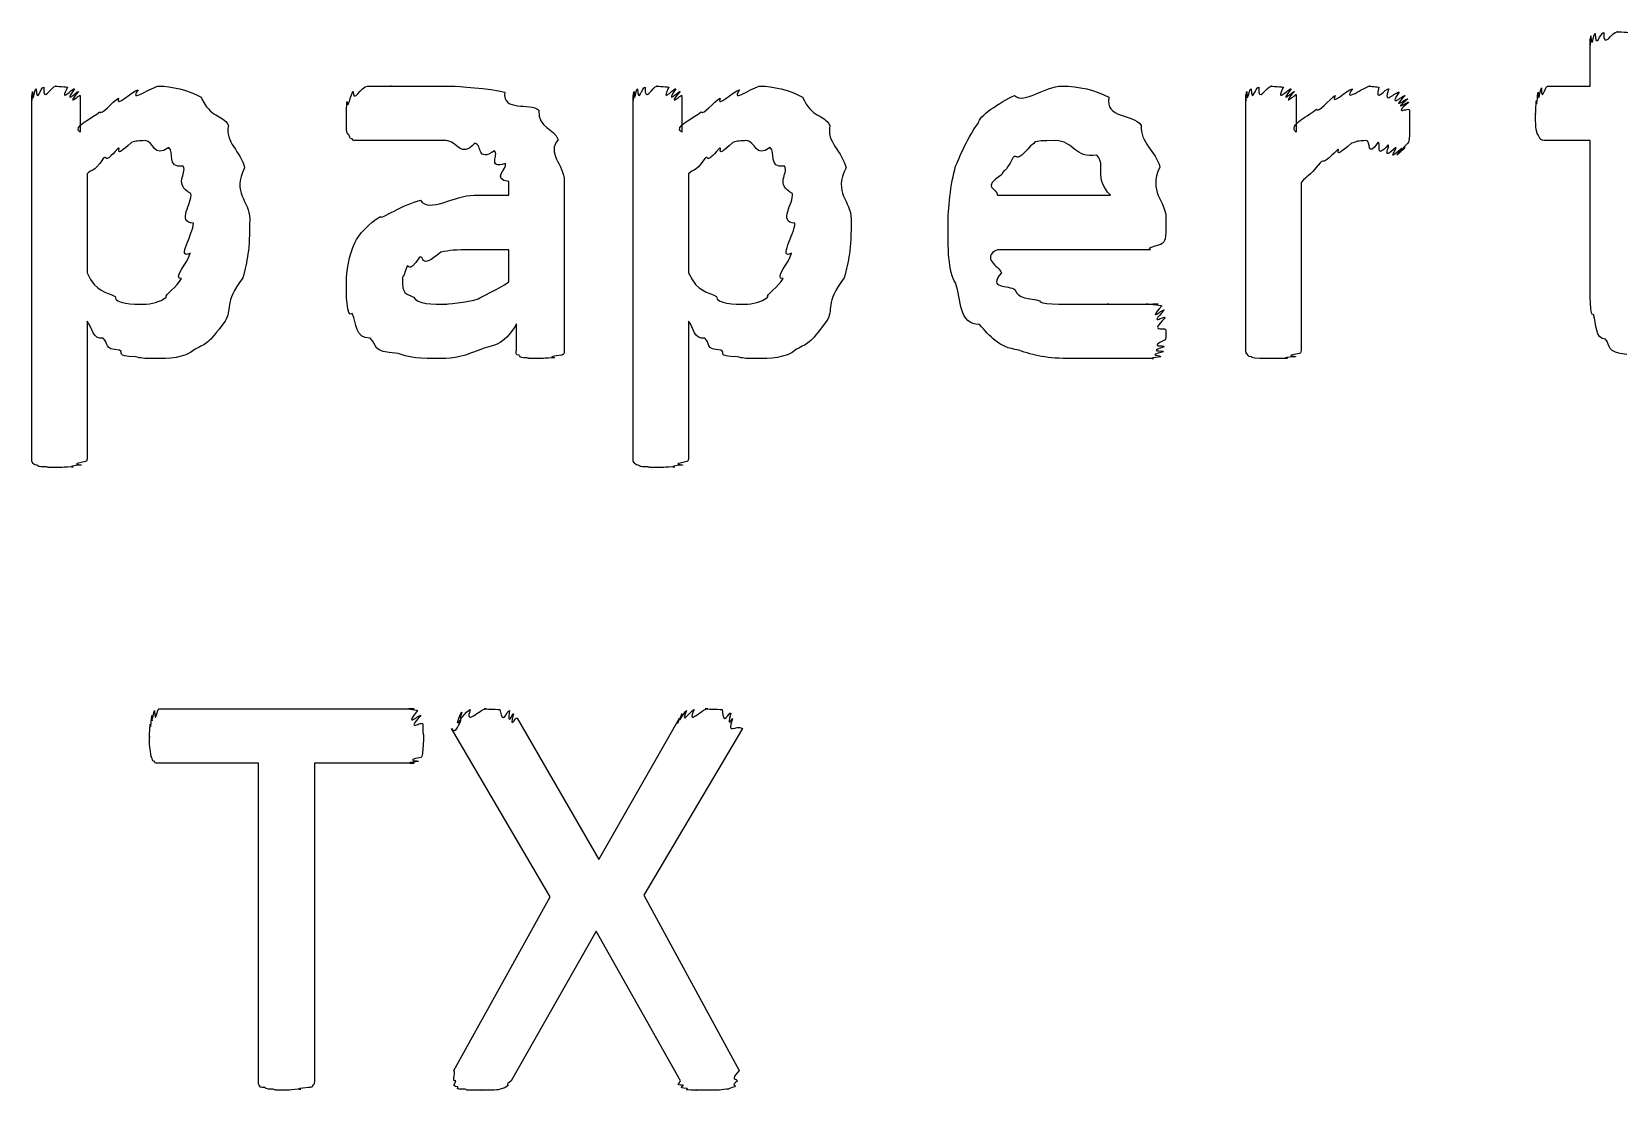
# Model space of a CAD drawing. Header units: millimetres. Extents: x 0 to 216, y 0 to 279.
# Drawn here: x 49.21 to 59.49, y 166.6 to 173.45 of the extents above; entities that cross this region are included whole.
import ezdxf

# ---------------------------------------------------------------- set-up
doc = ezdxf.new("R2010")
doc.units = ezdxf.units.MM
doc.layers.get('0').update_dxf_attribs({"linetype": 'CONTINUOUS'})

msp = doc.modelspace()

# ---------------------------------------------------------------- linework, layer by layer
at = {"color": 0}
for p, q in [((59.297, 173.1), (59.297, 173.408)), ((59.0215, 173.1), (59.297, 173.1)), ((49.2069, 170.691), (49.2069, 173.039)), ((49.5212, 173.039), (49.5212, 172.802)), ((53.1012, 170.691), (53.1012, 173.039)), ((53.4155, 173.039), (53.4155, 172.802)), ((57.0689, 171.391), (57.0689, 173.045)), ((57.3938, 173.045), (57.3938, 172.802)), ((58.1272, 172.863), (58.1272, 172.863)), ((59.297, 172.747), (59.0158, 172.747)), ((59.297, 171.854), (59.297, 172.747)), ((49.5653, 172.532), (49.5653, 171.892)), ((52.2965, 172.394), (52.2965, 172.482)), ((52.6549, 172.488), (52.6549, 171.391)), ((53.4596, 172.532), (53.4596, 171.892)), ((52.0707, 172.394), (52.2965, 172.394)), ((55.4591, 172.394), (56.1922, 172.394)), ((57.4269, 172.477), (57.4269, 171.391)), ((50.2543, 172.212), (50.2543, 172.212)), ((50.618, 172.24), (50.618, 172.24)), ((54.1486, 172.212), (54.1486, 172.212)), ((54.5123, 172.24), (54.5123, 172.24)), ((56.5506, 172.245), (56.5506, 172.184)), ((52.2965, 172.041), (52.0594, 172.041)), ((52.2965, 171.832), (52.2965, 172.041)), ((56.4459, 172.041), (55.4591, 172.041)), ((49.5653, 171.578), (49.5653, 170.691)), ((52.3462, 171.391), (52.3462, 171.561)), ((53.4596, 171.578), (53.4596, 170.691)), ((50.0295, 169.069), (51.6834, 169.069)), ((52.349, 169.008), (52.8782, 168.093)), ((52.8782, 168.093), (53.4017, 169.008)), ((51.744, 168.892), (51.744, 168.892)), ((52.5639, 167.851), (51.9247, 168.942)), ((53.8095, 168.942), (53.1703, 167.862)), ((50.6748, 168.716), (50.0295, 168.716)), ((50.6748, 166.66), (50.6748, 168.716)), ((51.6834, 168.716), (51.0385, 168.716)), ((51.0385, 168.716), (51.0385, 166.66)), ((53.1703, 167.862), (53.7877, 166.726)), ((51.9409, 166.726), (52.5639, 167.851)), ((52.8616, 167.63), (52.3102, 166.66)), ((53.4074, 166.66), (52.8616, 167.63))]:
    msp.add_line(p, q, dxfattribs=at)
for points in [[(59.297, 173.408), (59.297, 173.309), (59.2984, 173.416), (59.3027, 173.425)], [(59.3027, 173.425), (59.3079, 173.323), (59.3189, 173.437), (59.3302, 173.441)], [(59.3302, 173.441), (59.333, 173.331), (59.363, 173.447), (59.3852, 173.447)], [(59.3852, 173.447), (59.381, 173.334), (59.4402, 173.452), (59.4734, 173.452)], [(59.4734, 173.452), (59.4512, 173.452), (59.5394, 173.45), (59.5616, 173.447)], [(49.2841, 173.094), (49.2799, 172.981), (49.331, 173.1), (49.3614, 173.1)], [(49.3614, 173.1), (49.342, 173.1), (49.4192, 173.097), (49.4386, 173.094)], [(49.8962, 173.077), (49.827, 172.981), (49.9854, 173.1), (50.0338, 173.1)], [(50.0338, 173.1), (50.1001, 173.1), (50.2296, 173.075), (50.304, 173.028)], [(51.2879, 173.066), (51.2907, 172.981), (51.3373, 173.1), (51.3814, 173.1)], [(51.3814, 173.1), (51.3789, 173.1), (51.4766, 173.1), (51.5359, 173.1)], [(51.5359, 173.1), (51.4974, 173.1), (51.6572, 173.1), (51.7232, 173.1)], [(51.7232, 173.1), (51.7507, 173.1), (51.8626, 173.1), (51.9328, 173.1)], [(51.9328, 173.1), (51.9522, 173.1), (52.1765, 173.086), (52.269, 173.061)], [(53.1784, 173.094), (53.1742, 172.981), (53.2253, 173.1), (53.2557, 173.1)], [(53.2557, 173.1), (53.2363, 173.1), (53.3135, 173.097), (53.3329, 173.094)], [(53.7905, 173.077), (53.7214, 172.981), (53.8797, 173.1), (53.9281, 173.1)], [(53.9281, 173.1), (53.9944, 173.1), (54.1239, 173.075), (54.1983, 173.028)], [(55.5696, 173.039), (55.6355, 172.981), (55.7636, 173.1), (55.8782, 173.1)], [(55.8782, 173.1), (55.9841, 173.1), (56.0959, 173.075), (56.1813, 173.028)], [(57.1514, 173.094), (57.1458, 172.981), (57.2012, 173.1), (57.234, 173.1)], [(57.234, 173.1), (57.2079, 173.1), (57.2893, 173.097), (57.3112, 173.094)], [(57.7578, 173.083), (57.6862, 172.981), (57.8362, 173.1), (57.8735, 173.1)], [(57.8735, 173.1), (57.8541, 173.1), (57.9067, 173.097), (57.9286, 173.094)], [(58.9827, 173.089), (58.9802, 172.981), (59.0063, 173.1), (59.0215, 173.1)], [(49.2069, 173.039), (49.2069, 172.956), (49.2083, 173.062), (49.2125, 173.066)], [(49.2125, 173.066), (49.2139, 172.967), (49.2234, 173.079), (49.2347, 173.083)], [(49.2347, 173.083), (49.24, 172.978), (49.2647, 173.094), (49.2841, 173.094)], [(49.4386, 173.094), (49.3794, 172.978), (49.4714, 173.09), (49.4827, 173.083)], [(49.4827, 173.083), (49.4055, 172.967), (49.506, 173.073), (49.5102, 173.066)], [(49.5102, 173.066), (49.4164, 172.952), (49.5212, 173.05), (49.5212, 173.039)], [(49.6478, 172.934), (49.6591, 172.908), (49.7279, 173), (49.7692, 173.022)], [(49.7692, 173.022), (49.7431, 172.956), (49.8546, 173.066), (49.8962, 173.077)], [(50.304, 173.028), (50.3647, 172.89), (50.4363, 172.923), (50.4804, 172.846)], [(51.2438, 172.901), (51.2438, 172.893), (51.2452, 172.978), (51.2491, 173)], [(51.2491, 173), (51.2547, 172.937), (51.2685, 173.045), (51.2879, 173.066)], [(52.269, 173.061), (52.2538, 172.93), (52.4344, 172.996), (52.4895, 172.945)], [(53.1012, 173.039), (53.1012, 172.956), (53.1026, 173.062), (53.1068, 173.066)], [(53.1068, 173.066), (53.1082, 172.967), (53.1178, 173.079), (53.129, 173.083)], [(53.129, 173.083), (53.1343, 172.978), (53.1594, 173.094), (53.1784, 173.094)], [(53.3329, 173.094), (53.2737, 172.978), (53.3658, 173.09), (53.377, 173.083)], [(53.377, 173.083), (53.2998, 172.967), (53.4003, 173.073), (53.4046, 173.066)], [(53.4046, 173.066), (53.3107, 172.952), (53.4155, 173.05), (53.4155, 173.039)], [(53.5421, 172.934), (53.5534, 172.908), (53.6222, 173), (53.6635, 173.022)], [(53.6635, 173.022), (53.6374, 172.956), (53.7489, 173.066), (53.7905, 173.077)], [(54.1983, 173.028), (54.259, 172.89), (54.3306, 172.923), (54.3747, 172.846)], [(55.3378, 172.863), (55.3339, 172.901), (55.4771, 172.998), (55.5696, 173.039)], [(56.1813, 173.028), (56.1538, 172.89), (56.3354, 172.923), (56.3908, 172.846)], [(57.0689, 173.045), (57.0689, 172.952), (57.0699, 173.058), (57.0742, 173.066)], [(57.0742, 173.066), (57.0756, 172.967), (57.0865, 173.079), (57.1017, 173.083)], [(57.1017, 173.083), (57.1045, 172.978), (57.132, 173.094), (57.1514, 173.094)], [(57.3112, 173.094), (57.252, 172.978), (57.3497, 173.09), (57.361, 173.083)], [(57.361, 173.083), (57.2742, 172.967), (57.3786, 173.073), (57.3828, 173.066)], [(57.3828, 173.066), (57.2851, 172.952), (57.3938, 173.051), (57.3938, 173.045)], [(57.5261, 172.951), (57.5345, 172.919), (57.6104, 173.017), (57.6474, 173.039)], [(57.6474, 173.039), (57.609, 172.963), (57.7204, 173.075), (57.7578, 173.083)], [(57.9286, 173.094), (57.8982, 172.978), (57.9727, 173.09), (57.9949, 173.083)], [(57.9949, 173.083), (57.9466, 172.963), (58.0415, 173.068), (58.0609, 173.061)], [(58.0609, 173.061), (57.9836, 172.948), (58.0912, 173.046), (58.0993, 173.039)], [(58.0993, 173.039), (57.9974, 172.934), (58.112, 173.024), (58.1159, 173.017)], [(58.1159, 173.017), (58.0058, 172.923), (58.1215, 173.006), (58.1215, 172.995)], [(58.1215, 172.995), (58.0087, 172.901), (58.1272, 172.967), (58.1272, 172.945)], [(58.9442, 172.923), (58.9442, 172.897), (58.9456, 172.984), (58.9499, 173.006)], [(58.9499, 173.006), (58.9509, 172.941), (58.9566, 173.046), (58.9608, 173.061)], [(58.9608, 173.061), (58.9622, 172.97), (58.9746, 173.084), (58.9827, 173.089)], [(49.5212, 172.802), (49.4605, 172.835), (49.6066, 172.897), (49.6478, 172.934)], [(51.2438, 172.835), (51.2438, 172.827), (51.2438, 172.879), (51.2438, 172.901)], [(52.4895, 172.945), (52.4852, 172.827), (52.59, 172.829), (52.6161, 172.752)], [(53.4155, 172.802), (53.3548, 172.835), (53.5009, 172.897), (53.5421, 172.934)], [(57.3938, 172.802), (57.3334, 172.846), (57.4848, 172.913), (57.5261, 172.951)], [(58.1272, 172.945), (58.1272, 172.86), (58.1272, 172.898), (58.1272, 172.863)], [(58.9608, 172.785), (58.9442, 172.802), (58.9442, 172.86), (58.9442, 172.923)], [(50.4804, 172.846), (50.4553, 172.736), (50.5629, 172.677), (50.5852, 172.57)], [(51.2604, 172.785), (51.2466, 172.787), (51.2466, 172.816), (51.2438, 172.835)], [(54.3747, 172.846), (54.35, 172.736), (54.4572, 172.677), (54.4795, 172.57)], [(55.1889, 172.581), (55.2083, 172.628), (55.2746, 172.785), (55.3378, 172.863)], [(56.3908, 172.846), (56.3809, 172.736), (56.4857, 172.678), (56.5118, 172.576)], [(58.1272, 172.863), (58.1272, 172.791), (58.1272, 172.802), (58.1272, 172.78)], [(49.7639, 172.697), (49.6658, 172.581), (49.7032, 172.66), (49.6701, 172.631)], [(49.8521, 172.736), (49.7251, 172.615), (49.7928, 172.715), (49.7639, 172.697)], [(49.9403, 172.747), (49.9015, 172.747), (49.881, 172.743), (49.8521, 172.736)], [(50.0944, 172.703), (49.9925, 172.628), (50.002, 172.747), (49.9403, 172.747)], [(50.1883, 172.581), (50.0736, 172.57), (50.1343, 172.672), (50.0944, 172.703)], [(51.2822, 172.758), (51.2618, 172.761), (51.2671, 172.774), (51.2604, 172.785)], [(51.3098, 172.747), (51.277, 172.747), (51.2893, 172.75), (51.2822, 172.758)], [(51.3814, 172.747), (51.3016, 172.747), (51.3235, 172.747), (51.3098, 172.747)], [(51.5027, 172.747), (51.3676, 172.747), (51.4145, 172.747), (51.3814, 172.747)], [(51.6682, 172.747), (51.5814, 172.747), (51.5497, 172.747), (51.5027, 172.747)], [(51.8887, 172.747), (51.7095, 172.747), (51.7342, 172.747), (51.6682, 172.747)], [(52.076, 172.73), (51.9825, 172.628), (51.9617, 172.747), (51.8887, 172.747)], [(52.203, 172.68), (52.0845, 172.606), (52.1271, 172.719), (52.076, 172.73)], [(52.6161, 172.752), (52.5364, 172.672), (52.6549, 172.587), (52.6549, 172.488)], [(53.6582, 172.697), (53.5601, 172.581), (53.5975, 172.66), (53.5644, 172.631)], [(53.7464, 172.736), (53.6194, 172.615), (53.6871, 172.715), (53.6582, 172.697)], [(53.8346, 172.747), (53.7958, 172.747), (53.7753, 172.743), (53.7464, 172.736)], [(53.9888, 172.703), (53.8868, 172.628), (53.8963, 172.747), (53.8346, 172.747)], [(54.0826, 172.581), (53.9679, 172.57), (54.0286, 172.672), (53.9888, 172.703)], [(55.674, 172.714), (55.5696, 172.588), (55.5914, 172.67), (55.5583, 172.636)], [(55.8341, 172.747), (55.6602, 172.747), (55.7209, 172.736), (55.674, 172.714)], [(56.104, 172.653), (55.958, 172.628), (55.9551, 172.747), (55.8341, 172.747)], [(57.6584, 172.686), (57.5455, 172.57), (57.5882, 172.639), (57.5483, 172.604)], [(57.7522, 172.73), (57.6118, 172.61), (57.6915, 172.708), (57.6584, 172.686)], [(57.8513, 172.747), (57.7921, 172.747), (57.7854, 172.741), (57.7522, 172.73)], [(57.9229, 172.736), (57.8513, 172.628), (57.8764, 172.747), (57.8513, 172.747)], [(57.9893, 172.719), (57.8982, 172.617), (57.948, 172.732), (57.9229, 172.736)], [(58.039, 172.703), (57.9356, 172.606), (58.0072, 172.715), (57.9893, 172.719)], [(58.0775, 172.697), (57.9646, 172.595), (58.0528, 172.698), (58.039, 172.703)], [(58.0993, 172.703), (57.9864, 172.595), (58.0884, 172.697), (58.0775, 172.697)], [(58.1159, 172.73), (57.9974, 172.606), (58.1064, 172.709), (58.0993, 172.703)], [(58.1272, 172.78), (58.1272, 172.747), (58.123, 172.741), (58.1159, 172.73)], [(59.0158, 172.747), (58.9689, 172.747), (58.9746, 172.759), (58.9608, 172.785)], [(49.6701, 172.631), (49.5999, 172.526), (49.6013, 172.572), (49.5653, 172.532)], [(52.2746, 172.598), (52.1504, 172.562), (52.2358, 172.659), (52.203, 172.68)], [(52.2965, 172.482), (52.1808, 172.496), (52.2884, 172.565), (52.2746, 172.598)], [(53.5644, 172.631), (53.4942, 172.526), (53.4956, 172.572), (53.4596, 172.532)], [(55.5583, 172.636), (55.5061, 172.526), (55.5046, 172.57), (55.4867, 172.526)], [(56.1922, 172.394), (56.0793, 172.504), (56.1661, 172.589), (56.104, 172.653)], [(57.5483, 172.604), (57.4682, 172.5), (57.471, 172.528), (57.4269, 172.477)], [(50.2377, 172.405), (50.122, 172.467), (50.213, 172.529), (50.1883, 172.581)], [(50.5852, 172.57), (50.4994, 172.408), (50.618, 172.357), (50.618, 172.24)], [(54.132, 172.405), (54.0163, 172.467), (54.1073, 172.529), (54.0826, 172.581)], [(54.4795, 172.57), (54.3941, 172.408), (54.5123, 172.357), (54.5123, 172.24)], [(55.1395, 172.212), (55.1395, 172.291), (55.1561, 172.471), (55.1889, 172.581)], [(55.4867, 172.526), (55.3515, 172.441), (55.4591, 172.441), (55.4591, 172.394)], [(56.5118, 172.576), (56.4321, 172.412), (56.5506, 172.362), (56.5506, 172.245)], [(50.2543, 172.212), (50.14, 172.22), (50.249, 172.341), (50.2377, 172.405)], [(51.7232, 172.361), (51.7839, 172.275), (51.9409, 172.394), (52.0707, 172.394)], [(54.1486, 172.212), (54.0343, 172.22), (54.1433, 172.341), (54.132, 172.405)], [(51.4643, 172.256), (51.46, 172.231), (51.6199, 172.339), (51.7232, 172.361)], [(50.2324, 172.019), (50.14, 171.971), (50.2543, 172.146), (50.2543, 172.212)], [(50.618, 172.24), (50.618, 172.033), (50.6028, 171.972), (50.5739, 171.859)], [(51.2988, 172.085), (51.3211, 172.14), (51.3941, 172.212), (51.4643, 172.256)], [(54.1267, 172.019), (54.0343, 171.971), (54.1486, 172.146), (54.1486, 172.212)], [(54.5123, 172.24), (54.5123, 172.033), (54.4971, 171.972), (54.4682, 171.859)], [(55.1889, 171.826), (55.1395, 171.89), (55.1395, 172.065), (55.1395, 172.212)], [(56.5506, 172.184), (56.5506, 172.085), (56.5397, 172.096), (56.5175, 172.074)], [(51.2438, 171.843), (51.2438, 171.883), (51.2618, 172.015), (51.2988, 172.085)], [(56.5175, 172.074), (56.388, 172.041), (56.4706, 172.041), (56.4459, 172.041)], [(50.177, 171.854), (50.1138, 171.85), (50.2211, 171.96), (50.2324, 172.019)], [(51.7179, 171.992), (51.6407, 171.876), (51.653, 171.956), (51.635, 171.931)], [(51.8555, 172.025), (51.7137, 171.905), (51.7536, 172.005), (51.7179, 171.992)], [(52.0594, 172.041), (51.9451, 172.041), (51.9134, 172.036), (51.8555, 172.025)], [(54.0713, 171.854), (54.0082, 171.85), (54.1154, 171.96), (54.1267, 172.019)], [(55.4591, 172.041), (55.3515, 171.986), (55.4672, 171.936), (55.4867, 171.892)], [(49.5653, 171.892), (49.626, 171.757), (49.688, 171.774), (49.7473, 171.738)], [(51.635, 171.931), (51.6033, 171.827), (51.6075, 171.883), (51.6075, 171.854)], [(53.4596, 171.892), (53.5203, 171.757), (53.5824, 171.774), (53.6416, 171.738)], [(55.4867, 171.892), (55.3889, 171.783), (55.5336, 171.815), (55.5748, 171.782)], [(50.0779, 171.733), (50.0627, 171.746), (50.1509, 171.801), (50.177, 171.854)], [(50.5739, 171.859), (50.4444, 171.691), (50.5093, 171.655), (50.4582, 171.578)], [(51.2822, 171.628), (51.2438, 171.592), (51.2438, 171.762), (51.2438, 171.843)], [(51.6075, 171.854), (51.6033, 171.746), (51.6308, 171.762), (51.6791, 171.733)], [(52.0982, 171.722), (52.1106, 171.735), (52.2263, 171.783), (52.2965, 171.832)], [(53.9722, 171.733), (53.957, 171.746), (54.0452, 171.801), (54.0713, 171.854)], [(54.4682, 171.859), (54.3387, 171.691), (54.4036, 171.655), (54.3525, 171.578)], [(55.3434, 171.556), (55.2083, 171.556), (55.2249, 171.719), (55.1889, 171.826)], [(55.5748, 171.782), (55.5872, 171.722), (55.6687, 171.728), (55.7347, 171.71)], [(59.3189, 171.622), (59.297, 171.592), (59.297, 171.766), (59.297, 171.854)], [(49.7473, 171.738), (49.7431, 171.688), (49.8658, 171.688), (49.929, 171.688)], [(49.929, 171.688), (49.9816, 171.688), (50.0366, 171.702), (50.0779, 171.733)], [(51.6791, 171.733), (51.7028, 171.688), (51.8019, 171.688), (51.8943, 171.688)], [(51.8943, 171.688), (51.8679, 171.688), (52.0347, 171.699), (52.0982, 171.722)], [(53.6416, 171.738), (53.6374, 171.688), (53.7602, 171.688), (53.8233, 171.688)], [(53.8233, 171.688), (53.8759, 171.688), (53.9309, 171.702), (53.9722, 171.733)], [(55.7347, 171.71), (55.7195, 171.688), (55.8807, 171.688), (55.9774, 171.688)], [(55.9774, 171.688), (56.0105, 171.688), (56.122, 171.688), (56.1813, 171.688)], [(56.1813, 171.688), (56.1277, 171.688), (56.2889, 171.688), (56.3301, 171.688)], [(56.3301, 171.688), (56.3301, 171.688), (56.4085, 171.688), (56.4349, 171.688)], [(56.4349, 171.688), (56.3852, 171.688), (56.4857, 171.688), (56.5009, 171.688)], [(56.5009, 171.688), (56.4099, 171.688), (56.5189, 171.684), (56.5231, 171.678)], [(56.5231, 171.678), (56.4212, 171.559), (56.5355, 171.663), (56.5397, 171.65)], [(49.6701, 171.468), (49.5999, 171.457), (49.6013, 171.537), (49.5653, 171.578)], [(50.4582, 171.578), (50.3424, 171.42), (50.3424, 171.44), (50.2652, 171.396)], [(51.398, 171.468), (51.2988, 171.468), (51.3112, 171.564), (51.2822, 171.628)], [(52.3462, 171.561), (52.258, 171.409), (52.1917, 171.427), (52.1035, 171.391)], [(53.5644, 171.468), (53.4942, 171.457), (53.4956, 171.537), (53.4596, 171.578)], [(54.3525, 171.578), (54.2368, 171.42), (54.2368, 171.44), (54.1595, 171.396)], [(55.5971, 171.391), (55.462, 171.409), (55.4122, 171.482), (55.3434, 171.556)], [(56.5397, 171.65), (56.4293, 171.534), (56.545, 171.622), (56.545, 171.6)], [(56.545, 171.6), (56.4321, 171.49), (56.5506, 171.551), (56.5506, 171.517)], [(59.3961, 171.462), (59.3302, 171.464), (59.3369, 171.559), (59.3189, 171.622)], [(49.7748, 171.391), (49.6701, 171.394), (49.7057, 171.438), (49.6701, 171.468)], [(51.58, 171.369), (51.398, 171.38), (51.4491, 171.424), (51.398, 171.468)], [(53.6691, 171.391), (53.5644, 171.394), (53.6004, 171.438), (53.5644, 171.468)], [(56.545, 171.457), (56.4293, 171.402), (56.5422, 171.427), (56.5397, 171.413)], [(56.5506, 171.517), (56.5506, 171.435), (56.5478, 171.475), (56.545, 171.457)], [(59.5341, 171.363), (59.399, 171.376), (59.4321, 171.418), (59.3961, 171.462)], [(49.8796, 171.347), (49.7388, 171.354), (49.8105, 171.371), (49.7748, 171.391)], [(50.2652, 171.396), (50.1883, 171.336), (50.1001, 171.336), (50.0006, 171.336)], [(51.8223, 171.336), (51.6587, 171.336), (51.653, 171.347), (51.58, 171.369)], [(52.1035, 171.391), (51.9631, 171.336), (51.9218, 171.336), (51.8223, 171.336)], [(52.3628, 171.358), (52.3311, 171.358), (52.3462, 171.376), (52.3462, 171.391)], [(52.4122, 171.341), (52.3529, 171.342), (52.3737, 171.349), (52.3628, 171.358)], [(52.6383, 171.358), (52.5141, 171.342), (52.6108, 171.344), (52.5886, 171.341)], [(52.6549, 171.391), (52.6549, 171.358), (52.6493, 171.365), (52.6383, 171.358)], [(53.7739, 171.347), (53.6332, 171.354), (53.7048, 171.371), (53.6691, 171.391)], [(54.1595, 171.396), (54.0826, 171.336), (53.9944, 171.336), (53.8949, 171.336)], [(55.9442, 171.336), (55.7788, 171.336), (55.6962, 171.354), (55.5971, 171.391)], [(56.534, 171.38), (56.4183, 171.354), (56.5245, 171.358), (56.5175, 171.347)], [(56.5397, 171.413), (56.425, 171.376), (56.5369, 171.391), (56.534, 171.38)], [(57.0742, 171.369), (57.0689, 171.365), (57.0689, 171.383), (57.0689, 171.391)], [(57.1017, 171.347), (57.0798, 171.349), (57.0812, 171.36), (57.0742, 171.369)], [(57.416, 171.369), (57.2961, 171.349), (57.4022, 171.354), (57.3885, 171.347)], [(57.4269, 171.391), (57.4241, 171.365), (57.4227, 171.376), (57.416, 171.369)], [(50.0006, 171.336), (49.9262, 171.336), (49.9152, 171.339), (49.8796, 171.347)], [(52.5004, 171.336), (52.397, 171.336), (52.4344, 171.337), (52.4122, 171.341)], [(52.5886, 171.341), (52.4743, 171.336), (52.5406, 171.336), (52.5004, 171.336)], [(53.8949, 171.336), (53.8208, 171.336), (53.8095, 171.339), (53.7739, 171.347)], [(56.159, 171.336), (55.9883, 171.336), (56.0215, 171.336), (55.9442, 171.336)], [(56.3354, 171.336), (56.2377, 171.336), (56.2254, 171.336), (56.159, 171.336)], [(56.4624, 171.336), (56.3411, 171.336), (56.3866, 171.336), (56.3354, 171.336)], [(56.5175, 171.347), (56.4074, 171.336), (56.4956, 171.336), (56.4624, 171.336)], [(57.1571, 171.336), (57.1045, 171.339), (57.1154, 171.342), (57.1017, 171.347)], [(57.2453, 171.336), (57.1528, 171.336), (57.1817, 171.336), (57.1571, 171.336)], [(57.3334, 171.336), (57.223, 171.336), (57.2809, 171.336), (57.2453, 171.336)], [(57.3885, 171.347), (57.2699, 171.339), (57.3581, 171.339), (57.3334, 171.336)], [(49.2125, 170.663), (49.2069, 170.66), (49.2069, 170.68), (49.2069, 170.691)], [(49.24, 170.647), (49.2181, 170.645), (49.2196, 170.656), (49.2125, 170.663)], [(49.295, 170.635), (49.2428, 170.634), (49.2538, 170.64), (49.24, 170.647)], [(49.3832, 170.63), (49.2912, 170.63), (49.3201, 170.633), (49.295, 170.635)], [(49.4714, 170.635), (49.3614, 170.63), (49.4192, 170.63), (49.3832, 170.63)], [(49.5268, 170.647), (49.4083, 170.634), (49.4965, 170.635), (49.4714, 170.635)], [(49.5543, 170.669), (49.4344, 170.645), (49.5406, 170.651), (49.5268, 170.647)], [(49.5653, 170.691), (49.5625, 170.663), (49.561, 170.677), (49.5543, 170.669)], [(53.1068, 170.663), (53.1012, 170.66), (53.1012, 170.68), (53.1012, 170.691)], [(53.1343, 170.647), (53.1125, 170.645), (53.1139, 170.656), (53.1068, 170.663)], [(53.1894, 170.635), (53.1372, 170.634), (53.1481, 170.64), (53.1343, 170.647)], [(53.2776, 170.63), (53.1855, 170.63), (53.2144, 170.633), (53.1894, 170.635)], [(53.3658, 170.635), (53.2557, 170.63), (53.3135, 170.63), (53.2776, 170.63)], [(53.4211, 170.647), (53.3026, 170.634), (53.3908, 170.635), (53.3658, 170.635)], [(53.4487, 170.669), (53.3287, 170.645), (53.4349, 170.651), (53.4211, 170.647)], [(53.4596, 170.691), (53.4568, 170.663), (53.4554, 170.677), (53.4487, 170.669)], [(49.9745, 168.97), (49.9759, 168.91), (49.9816, 169.014), (49.9854, 169.025)], [(49.9854, 169.025), (49.983, 168.936), (49.9939, 169.049), (50.002, 169.058)], [(50.002, 169.058), (50.002, 168.95), (50.0214, 169.069), (50.0295, 169.069)], [(51.6834, 169.069), (51.5895, 169.069), (51.6971, 169.065), (51.7052, 169.058)], [(51.7052, 169.058), (51.6075, 168.936), (51.7232, 169.038), (51.7275, 169.025)], [(51.7275, 169.025), (51.6184, 168.91), (51.7384, 168.994), (51.7384, 168.97)], [(51.9247, 168.942), (51.9465, 168.892), (51.9878, 168.988), (51.985, 169.003)], [(51.985, 169.003), (51.9384, 168.926), (51.9825, 169.036), (51.9906, 169.047)], [(51.9906, 169.047), (51.9575, 168.947), (52.0196, 169.063), (52.0457, 169.063)], [(52.0457, 169.063), (52.0086, 168.95), (52.1063, 169.069), (52.1504, 169.069)], [(52.1504, 169.069), (52.0898, 169.069), (52.2168, 169.066), (52.2386, 169.063)], [(52.2386, 169.063), (52.2552, 168.947), (52.2841, 169.061), (52.2993, 169.058)], [(52.2993, 169.058), (52.2841, 168.939), (52.3226, 169.047), (52.3268, 169.036)], [(52.3268, 169.036), (52.2951, 168.921), (52.3406, 169.019), (52.349, 169.008)], [(53.4017, 169.008), (53.3647, 168.921), (53.4141, 169.027), (53.4183, 169.036)], [(53.4183, 169.036), (53.3756, 168.939), (53.4349, 169.054), (53.4458, 169.058)], [(53.4458, 169.058), (53.4017, 168.947), (53.4762, 169.063), (53.4956, 169.063)], [(53.4956, 169.063), (53.4416, 168.95), (53.5464, 169.069), (53.5838, 169.069)], [(53.5838, 169.069), (53.5189, 169.069), (53.6554, 169.066), (53.6773, 169.063)], [(53.6773, 169.063), (53.6843, 168.944), (53.7214, 169.052), (53.7326, 169.041)], [(53.7436, 169.003), (53.7023, 168.892), (53.7655, 168.967), (53.8095, 168.942)], [(53.7326, 169.041), (53.7062, 168.926), (53.7464, 169.02), (53.7436, 169.003)], [(49.9692, 168.892), (49.9692, 168.862), (49.9703, 168.947), (49.9745, 168.97)], [(49.9745, 168.81), (49.9692, 168.8), (49.9692, 168.859), (49.9692, 168.892)], [(51.7384, 168.97), (51.7398, 168.862), (51.744, 168.921), (51.744, 168.892)], [(51.744, 168.892), (51.7398, 168.8), (51.7412, 168.832), (51.7384, 168.81)], [(49.9854, 168.754), (49.9759, 168.756), (49.9773, 168.788), (49.9745, 168.81)], [(51.7384, 168.81), (51.7356, 168.756), (51.7342, 168.768), (51.7275, 168.754)], [(50.002, 168.727), (49.983, 168.73), (49.9883, 168.743), (49.9854, 168.754)], [(50.0295, 168.716), (49.9981, 168.716), (50.0091, 168.719), (50.002, 168.727)], [(51.7109, 168.727), (51.5923, 168.716), (51.6943, 168.716), (51.6834, 168.716)], [(51.7275, 168.754), (51.6075, 168.73), (51.7179, 168.734), (51.7109, 168.727)], [(51.9522, 166.66), (51.9247, 166.657), (51.9522, 166.7), (51.9409, 166.726)], [(53.7877, 166.726), (53.7214, 166.657), (53.7725, 166.678), (53.7767, 166.66)], [(50.6801, 166.632), (50.6748, 166.628), (50.6748, 166.649), (50.6748, 166.66)], [(50.7132, 166.616), (50.6857, 166.613), (50.6871, 166.624), (50.6801, 166.632)], [(51.0275, 166.632), (51.0233, 166.613), (51.0134, 166.619), (50.9997, 166.616)], [(51.0385, 166.66), (51.0342, 166.628), (51.0342, 166.639), (51.0275, 166.632)], [(51.9631, 166.622), (51.9204, 166.624), (51.9522, 166.645), (51.9522, 166.66)], [(52.0129, 166.605), (51.9384, 166.606), (51.974, 166.613), (51.9631, 166.622)], [(52.2884, 166.627), (52.2552, 166.61), (52.269, 166.613), (52.2552, 166.61)], [(52.3102, 166.66), (52.269, 166.628), (52.2951, 166.638), (52.2884, 166.627)], [(53.424, 166.632), (53.3647, 166.628), (53.4098, 166.649), (53.4074, 166.66)], [(53.4515, 166.61), (53.3799, 166.613), (53.4307, 166.624), (53.424, 166.632)], [(53.7602, 166.622), (53.7023, 166.606), (53.7298, 166.607), (53.7048, 166.605)], [(53.7767, 166.66), (53.7284, 166.624), (53.7739, 166.632), (53.7602, 166.622)], [(50.7683, 166.605), (50.7146, 166.606), (50.727, 166.612), (50.7132, 166.616)], [(50.8564, 166.599), (50.763, 166.599), (50.7929, 166.601), (50.7683, 166.605)], [(50.9446, 166.605), (50.8317, 166.599), (50.8924, 166.599), (50.8564, 166.599)], [(50.9997, 166.616), (50.8758, 166.606), (50.9669, 166.607), (50.9446, 166.605)], [(52.112, 166.599), (51.9864, 166.599), (52.0375, 166.601), (52.0129, 166.605)], [(52.2002, 166.599), (52.0637, 166.599), (52.1476, 166.599), (52.112, 166.599)], [(52.2552, 166.61), (52.2291, 166.602), (52.2249, 166.602), (52.2002, 166.599)], [(53.5065, 166.599), (53.4046, 166.602), (53.4652, 166.606), (53.4515, 166.61)], [(53.6056, 166.599), (53.4529, 166.599), (53.5312, 166.599), (53.5065, 166.599)], [(53.7048, 166.605), (53.6512, 166.599), (53.6455, 166.599), (53.6056, 166.599)]]:
    msp.add_open_spline(points, degree=3, dxfattribs=at)

doc.saveas('drawing.dxf')
